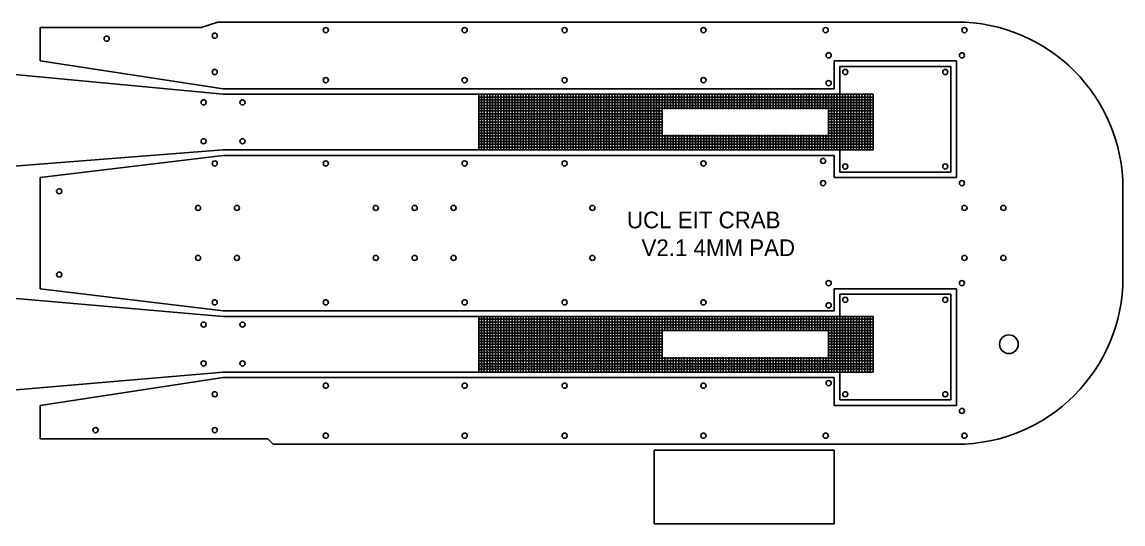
# Model space of a CAD drawing. Header units: millimetres. Extents: x 47.1 to 79.5, y 108.9 to 151.3.
# Drawn here: x 59.68 to 79.5, y 108.87 to 117.9 of the extents above; entities that cross this region are included whole.
import ezdxf

# ---------------------------------------------------------------- set-up
doc = ezdxf.new("R2010")
doc.units = ezdxf.units.MM
doc.layers.add('Adhesion Layer', color=52, linetype='Continuous')
doc.layers.add('Foil', color=5, linetype='Continuous')

msp = doc.modelspace()

# ---------------------------------------------------------------- linework, layer by layer
at = {"layer": 'Adhesion Layer'}
for p, q in [((67.9, 115.6), (67.9, 116.6)), ((67.9, 116.6), (75, 116.6)), ((67.95, 115.6), (67.95, 116.6)), ((68, 115.6), (68, 116.6)), ((68.05, 115.6), (68.05, 116.6)), ((68.1, 115.6), (68.1, 116.6)), ((68.15, 115.6), (68.15, 116.6)), ((68.2, 115.6), (68.2, 116.6)), ((68.25, 115.6), (68.25, 116.6)), ((68.3, 115.6), (68.3, 116.6)), ((68.35, 115.6), (68.35, 116.6)), ((68.4, 115.6), (68.4, 116.6)), ((68.45, 115.6), (68.45, 116.6)), ((68.5, 115.6), (68.5, 116.6)), ((68.55, 115.6), (68.55, 116.6)), ((68.6, 115.6), (68.6, 116.6)), ((68.65, 115.6), (68.65, 116.6)), ((68.7, 115.6), (68.7, 116.6)), ((68.75, 115.6), (68.75, 116.6)), ((68.8, 115.6), (68.8, 116.6)), ((68.85, 115.6), (68.85, 116.6)), ((68.9, 115.6), (68.9, 116.6)), ((68.95, 115.6), (68.95, 116.6)), ((69, 115.6), (69, 116.6)), ((69.05, 115.6), (69.05, 116.6)), ((69.1, 115.6), (69.1, 116.6)), ((69.15, 115.6), (69.15, 116.6)), ((69.2, 115.6), (69.2, 116.6)), ((69.25, 115.6), (69.25, 116.6)), ((69.3, 115.6), (69.3, 116.6)), ((69.35, 115.6), (69.35, 116.6)), ((69.4, 115.6), (69.4, 116.6)), ((69.45, 115.6), (69.45, 116.6)), ((69.5, 115.6), (69.5, 116.6)), ((69.55, 115.6), (69.55, 116.6)), ((69.6, 115.6), (69.6, 116.6)), ((69.65, 115.6), (69.65, 116.6)), ((69.7, 115.6), (69.7, 116.6)), ((69.75, 115.6), (69.75, 116.6)), ((69.8, 115.6), (69.8, 116.6)), ((69.85, 115.6), (69.85, 116.6)), ((69.9, 115.6), (69.9, 116.6)), ((69.95, 115.6), (69.95, 116.6)), ((70, 115.6), (70, 116.6)), ((70.05, 115.6), (70.05, 116.6)), ((70.1, 115.6), (70.1, 116.6)), ((70.15, 115.6), (70.15, 116.6)), ((70.2, 115.6), (70.2, 116.6)), ((70.25, 115.6), (70.25, 116.6)), ((70.3, 115.6), (70.3, 116.6)), ((70.35, 115.6), (70.35, 116.6)), ((70.4, 115.6), (70.4, 116.6)), ((70.45, 115.6), (70.45, 116.6)), ((70.5, 115.6), (70.5, 116.6)), ((70.55, 115.6), (70.55, 116.6)), ((70.6, 115.6), (70.6, 116.6)), ((70.65, 115.6), (70.65, 116.6)), ((70.7, 115.6), (70.7, 116.6)), ((70.75, 115.6), (70.75, 116.6)), ((70.8, 115.6), (70.8, 116.6)), ((70.85, 115.6), (70.85, 116.6)), ((70.9, 115.6), (70.9, 116.6)), ((70.95, 115.6), (70.95, 116.6)), ((71, 115.6), (71, 116.6)), ((71.05, 115.6), (71.05, 116.6)), ((71.1, 115.6), (71.1, 116.6)), ((71.15, 115.6), (71.15, 116.6)), ((71.2, 115.6), (71.2, 116.6)), ((71.25, 116.333), (71.25, 116.6)), ((71.3, 116.333), (71.3, 116.6)), ((71.35, 116.333), (71.35, 116.6)), ((71.4, 116.333), (71.4, 116.6)), ((71.45, 116.333), (71.45, 116.6)), ((71.5, 116.333), (71.5, 116.6)), ((71.55, 116.333), (71.55, 116.6)), ((71.6, 116.333), (71.6, 116.6)), ((71.65, 116.333), (71.65, 116.6)), ((71.7, 116.333), (71.7, 116.6)), ((71.75, 116.333), (71.75, 116.6)), ((71.8, 116.333), (71.8, 116.6)), ((71.85, 116.333), (71.85, 116.6)), ((71.9, 116.333), (71.9, 116.6)), ((71.95, 116.333), (71.95, 116.6)), ((72, 116.333), (72, 116.6)), ((72.05, 116.333), (72.05, 116.6)), ((72.1, 116.333), (72.1, 116.6)), ((72.15, 116.333), (72.15, 116.6)), ((72.2, 116.333), (72.2, 116.6)), ((72.25, 116.333), (72.25, 116.6)), ((72.3, 116.333), (72.3, 116.6)), ((72.35, 116.333), (72.35, 116.6)), ((72.4, 116.333), (72.4, 116.6)), ((72.45, 116.333), (72.45, 116.6)), ((72.5, 116.333), (72.5, 116.6)), ((72.55, 116.333), (72.55, 116.6)), ((72.6, 116.333), (72.6, 116.6)), ((72.65, 116.333), (72.65, 116.6)), ((72.7, 116.333), (72.7, 116.6)), ((72.75, 116.333), (72.75, 116.6)), ((72.8, 116.333), (72.8, 116.6)), ((72.85, 116.333), (72.85, 116.6)), ((72.9, 116.333), (72.9, 116.6)), ((72.95, 116.333), (72.95, 116.6)), ((73, 116.333), (73, 116.6)), ((73.05, 116.333), (73.05, 116.6)), ((73.1, 116.333), (73.1, 116.6)), ((73.15, 116.333), (73.15, 116.6)), ((73.2, 116.333), (73.2, 116.6)), ((73.25, 116.333), (73.25, 116.6)), ((73.3, 116.333), (73.3, 116.6)), ((73.35, 116.333), (73.35, 116.6)), ((73.4, 116.333), (73.4, 116.6)), ((73.45, 116.333), (73.45, 116.6)), ((73.5, 116.333), (73.5, 116.6)), ((73.55, 116.333), (73.55, 116.6)), ((73.6, 116.333), (73.6, 116.6)), ((73.65, 116.333), (73.65, 116.6)), ((73.7, 116.333), (73.7, 116.6)), ((73.75, 116.333), (73.75, 116.6)), ((73.8, 116.333), (73.8, 116.6)), ((73.85, 116.333), (73.85, 116.6)), ((73.9, 116.333), (73.9, 116.6)), ((73.95, 116.333), (73.95, 116.6)), ((74, 116.333), (74, 116.6)), ((74.05, 116.333), (74.05, 116.6)), ((74.1, 116.333), (74.1, 116.6)), ((74.15, 116.333), (74.15, 116.6)), ((74.2, 115.6), (74.2, 116.6)), ((74.25, 115.6), (74.25, 116.6)), ((74.3, 115.6), (74.3, 116.6)), ((74.35, 115.6), (74.35, 116.6)), ((74.4, 115.6), (74.4, 116.6)), ((74.45, 115.6), (74.45, 116.6)), ((74.5, 115.6), (74.5, 116.6)), ((74.55, 115.6), (74.55, 116.6)), ((74.6, 115.6), (74.6, 116.6)), ((74.65, 115.6), (74.65, 116.6)), ((74.7, 115.6), (74.7, 116.6)), ((74.75, 115.6), (74.75, 116.6)), ((74.8, 115.6), (74.8, 116.6)), ((74.85, 115.6), (74.85, 116.6)), ((74.9, 115.6), (74.9, 116.6)), ((74.95, 115.6), (74.95, 116.6)), ((75, 115.6), (75, 116.6)), ((67.9, 116.55), (75, 116.55)), ((67.9, 116.5), (75, 116.5)), ((67.9, 116.45), (75, 116.45)), ((67.9, 116.4), (75, 116.4)), ((67.9, 116.35), (75, 116.35)), ((67.9, 116.3), (71.2, 116.3)), ((67.9, 116.25), (71.2, 116.25)), ((67.9, 116.2), (71.2, 116.2)), ((74.2, 116.3), (75, 116.3)), ((74.2, 116.25), (75, 116.25)), ((74.2, 116.2), (75, 116.2)), ((67.9, 116.15), (71.2, 116.15)), ((67.9, 116.1), (71.2, 116.1)), ((67.9, 116.05), (71.2, 116.05)), ((67.9, 116), (71.2, 116)), ((74.2, 116.15), (75, 116.15)), ((74.2, 116.1), (75, 116.1)), ((74.2, 116.05), (75, 116.05)), ((74.2, 116), (75, 116)), ((67.9, 115.95), (71.2, 115.95)), ((67.9, 115.9), (71.2, 115.9)), ((67.9, 115.85), (75, 115.85)), ((67.9, 115.8), (75, 115.8)), ((71.25, 115.6), (71.25, 115.867)), ((71.3, 115.6), (71.3, 115.867)), ((71.35, 115.6), (71.35, 115.867)), ((71.4, 115.6), (71.4, 115.867)), ((71.45, 115.6), (71.45, 115.867)), ((71.5, 115.6), (71.5, 115.867)), ((71.55, 115.6), (71.55, 115.867)), ((71.6, 115.6), (71.6, 115.867)), ((71.65, 115.6), (71.65, 115.867)), ((71.7, 115.6), (71.7, 115.867)), ((71.75, 115.6), (71.75, 115.867)), ((71.8, 115.6), (71.8, 115.867)), ((71.85, 115.6), (71.85, 115.867)), ((71.9, 115.6), (71.9, 115.867)), ((71.95, 115.6), (71.95, 115.867)), ((72, 115.6), (72, 115.867)), ((72.05, 115.6), (72.05, 115.867)), ((72.1, 115.6), (72.1, 115.867)), ((72.15, 115.6), (72.15, 115.867)), ((72.2, 115.6), (72.2, 115.867)), ((72.25, 115.6), (72.25, 115.867)), ((72.3, 115.6), (72.3, 115.867)), ((72.35, 115.6), (72.35, 115.867)), ((72.4, 115.6), (72.4, 115.867)), ((72.45, 115.6), (72.45, 115.867)), ((72.5, 115.6), (72.5, 115.867)), ((72.55, 115.6), (72.55, 115.867)), ((72.6, 115.6), (72.6, 115.867)), ((72.65, 115.6), (72.65, 115.867)), ((72.7, 115.6), (72.7, 115.867)), ((72.75, 115.6), (72.75, 115.867)), ((72.8, 115.6), (72.8, 115.867)), ((72.85, 115.6), (72.85, 115.867)), ((72.9, 115.6), (72.9, 115.867)), ((72.95, 115.6), (72.95, 115.867)), ((73, 115.6), (73, 115.867)), ((73.05, 115.6), (73.05, 115.867)), ((73.1, 115.6), (73.1, 115.867)), ((73.15, 115.6), (73.15, 115.867)), ((73.2, 115.6), (73.2, 115.867)), ((73.25, 115.6), (73.25, 115.867)), ((73.3, 115.6), (73.3, 115.867)), ((73.35, 115.6), (73.35, 115.867)), ((73.4, 115.6), (73.4, 115.867)), ((73.45, 115.6), (73.45, 115.867)), ((73.5, 115.6), (73.5, 115.867)), ((73.55, 115.6), (73.55, 115.867)), ((73.6, 115.6), (73.6, 115.867)), ((73.65, 115.6), (73.65, 115.867)), ((73.7, 115.6), (73.7, 115.867)), ((73.75, 115.6), (73.75, 115.867)), ((73.8, 115.6), (73.8, 115.867)), ((73.85, 115.6), (73.85, 115.867)), ((73.9, 115.6), (73.9, 115.867)), ((73.95, 115.6), (73.95, 115.867)), ((74, 115.6), (74, 115.867)), ((74.05, 115.6), (74.05, 115.867)), ((74.1, 115.6), (74.1, 115.867)), ((74.15, 115.6), (74.15, 115.867)), ((74.2, 115.95), (75, 115.95)), ((74.2, 115.9), (75, 115.9)), ((67.9, 115.75), (75, 115.75)), ((67.9, 115.7), (75, 115.7)), ((67.9, 115.65), (75, 115.65)), ((67.9, 115.6), (75, 115.6)), ((67.9, 111.6), (67.9, 112.6)), ((67.9, 112.6), (75, 112.6)), ((67.9, 112.55), (75, 112.55)), ((67.9, 112.5), (75, 112.5)), ((67.9, 112.45), (75, 112.45)), ((67.95, 111.6), (67.95, 112.6)), ((68, 111.6), (68, 112.6)), ((68.05, 111.6), (68.05, 112.6)), ((68.1, 111.6), (68.1, 112.6)), ((68.15, 111.6), (68.15, 112.6)), ((68.2, 111.6), (68.2, 112.6)), ((68.25, 111.6), (68.25, 112.6)), ((68.3, 111.6), (68.3, 112.6)), ((68.35, 111.6), (68.35, 112.6)), ((68.4, 111.6), (68.4, 112.6)), ((68.45, 111.6), (68.45, 112.6)), ((68.5, 111.6), (68.5, 112.6)), ((68.55, 111.6), (68.55, 112.6)), ((68.6, 111.6), (68.6, 112.6)), ((68.65, 111.6), (68.65, 112.6)), ((68.7, 111.6), (68.7, 112.6)), ((68.75, 111.6), (68.75, 112.6)), ((68.8, 111.6), (68.8, 112.6)), ((68.85, 111.6), (68.85, 112.6)), ((68.9, 111.6), (68.9, 112.6)), ((68.95, 111.6), (68.95, 112.6)), ((69, 111.6), (69, 112.6)), ((69.05, 111.6), (69.05, 112.6)), ((69.1, 111.6), (69.1, 112.6)), ((69.15, 111.6), (69.15, 112.6)), ((69.2, 111.6), (69.2, 112.6)), ((69.25, 111.6), (69.25, 112.6)), ((69.3, 111.6), (69.3, 112.6)), ((69.35, 111.6), (69.35, 112.6)), ((69.4, 111.6), (69.4, 112.6)), ((69.45, 111.6), (69.45, 112.6)), ((69.5, 111.6), (69.5, 112.6)), ((69.55, 111.6), (69.55, 112.6)), ((69.6, 111.6), (69.6, 112.6)), ((69.65, 111.6), (69.65, 112.6)), ((69.7, 111.6), (69.7, 112.6)), ((69.75, 111.6), (69.75, 112.6)), ((69.8, 111.6), (69.8, 112.6)), ((69.85, 111.6), (69.85, 112.6)), ((69.9, 111.6), (69.9, 112.6)), ((69.95, 111.6), (69.95, 112.6)), ((70, 111.6), (70, 112.6)), ((70.05, 111.6), (70.05, 112.6)), ((70.1, 111.6), (70.1, 112.6)), ((70.15, 111.6), (70.15, 112.6)), ((70.2, 111.6), (70.2, 112.6)), ((70.25, 111.6), (70.25, 112.6)), ((70.3, 111.6), (70.3, 112.6)), ((70.35, 111.6), (70.35, 112.6)), ((70.4, 111.6), (70.4, 112.6)), ((70.45, 111.6), (70.45, 112.6)), ((70.5, 111.6), (70.5, 112.6)), ((70.55, 111.6), (70.55, 112.6)), ((70.6, 111.6), (70.6, 112.6)), ((70.65, 111.6), (70.65, 112.6)), ((70.7, 111.6), (70.7, 112.6)), ((70.75, 111.6), (70.75, 112.6)), ((70.8, 111.6), (70.8, 112.6)), ((70.85, 111.6), (70.85, 112.6)), ((70.9, 111.6), (70.9, 112.6)), ((70.95, 111.6), (70.95, 112.6)), ((71, 111.6), (71, 112.6)), ((71.05, 111.6), (71.05, 112.6)), ((71.1, 111.6), (71.1, 112.6)), ((71.15, 111.6), (71.15, 112.6)), ((71.2, 111.6), (71.2, 112.6)), ((71.25, 112.333), (71.25, 112.6)), ((71.3, 112.333), (71.3, 112.6)), ((71.35, 112.333), (71.35, 112.6)), ((71.4, 112.333), (71.4, 112.6)), ((71.45, 112.333), (71.45, 112.6)), ((71.5, 112.333), (71.5, 112.6)), ((71.55, 112.333), (71.55, 112.6)), ((71.6, 112.333), (71.6, 112.6)), ((71.65, 112.333), (71.65, 112.6)), ((71.7, 112.333), (71.7, 112.6)), ((71.75, 112.333), (71.75, 112.6)), ((71.8, 112.333), (71.8, 112.6)), ((71.85, 112.333), (71.85, 112.6)), ((71.9, 112.333), (71.9, 112.6)), ((71.95, 112.333), (71.95, 112.6)), ((72, 112.333), (72, 112.6)), ((72.05, 112.333), (72.05, 112.6)), ((72.1, 112.333), (72.1, 112.6)), ((72.15, 112.333), (72.15, 112.6)), ((72.2, 112.333), (72.2, 112.6)), ((72.25, 112.333), (72.25, 112.6)), ((72.3, 112.333), (72.3, 112.6)), ((72.35, 112.333), (72.35, 112.6)), ((72.4, 112.333), (72.4, 112.6)), ((72.45, 112.333), (72.45, 112.6)), ((72.5, 112.333), (72.5, 112.6)), ((72.55, 112.333), (72.55, 112.6)), ((72.6, 112.333), (72.6, 112.6)), ((72.65, 112.333), (72.65, 112.6)), ((72.7, 112.333), (72.7, 112.6)), ((72.75, 112.333), (72.75, 112.6)), ((72.8, 112.333), (72.8, 112.6)), ((72.85, 112.333), (72.85, 112.6)), ((72.9, 112.333), (72.9, 112.6)), ((72.95, 112.333), (72.95, 112.6)), ((73, 112.333), (73, 112.6)), ((73.05, 112.333), (73.05, 112.6)), ((73.1, 112.333), (73.1, 112.6)), ((73.15, 112.333), (73.15, 112.6)), ((73.2, 112.333), (73.2, 112.6)), ((73.25, 112.333), (73.25, 112.6)), ((73.3, 112.333), (73.3, 112.6)), ((73.35, 112.333), (73.35, 112.6)), ((73.4, 112.333), (73.4, 112.6)), ((73.45, 112.333), (73.45, 112.6)), ((73.5, 112.333), (73.5, 112.6)), ((73.55, 112.333), (73.55, 112.6)), ((73.6, 112.333), (73.6, 112.6)), ((73.65, 112.333), (73.65, 112.6)), ((73.7, 112.333), (73.7, 112.6)), ((73.75, 112.333), (73.75, 112.6)), ((73.8, 112.333), (73.8, 112.6)), ((73.85, 112.333), (73.85, 112.6)), ((73.9, 112.333), (73.9, 112.6)), ((73.95, 112.333), (73.95, 112.6)), ((74, 112.333), (74, 112.6)), ((74.05, 112.333), (74.05, 112.6)), ((74.1, 112.333), (74.1, 112.6)), ((74.15, 112.333), (74.15, 112.6)), ((74.2, 111.6), (74.2, 112.6)), ((74.25, 111.6), (74.25, 112.6)), ((74.3, 111.6), (74.3, 112.6)), ((74.35, 111.6), (74.35, 112.6)), ((74.4, 111.6), (74.4, 112.6)), ((74.45, 111.6), (74.45, 112.6)), ((74.5, 111.6), (74.5, 112.6)), ((74.55, 111.6), (74.55, 112.6)), ((74.6, 111.6), (74.6, 112.6)), ((74.65, 111.6), (74.65, 112.6)), ((74.7, 111.6), (74.7, 112.6)), ((74.75, 111.6), (74.75, 112.6)), ((74.8, 111.6), (74.8, 112.6)), ((74.85, 111.6), (74.85, 112.6)), ((74.9, 111.6), (74.9, 112.6)), ((74.95, 111.6), (74.95, 112.6)), ((75, 111.6), (75, 112.6)), ((67.9, 112.4), (75, 112.4)), ((67.9, 112.35), (75, 112.35)), ((67.9, 112.3), (71.2, 112.3)), ((67.9, 112.25), (71.2, 112.25)), ((74.2, 112.3), (75, 112.3)), ((74.2, 112.25), (75, 112.25)), ((67.9, 112.2), (71.2, 112.2)), ((67.9, 112.15), (71.2, 112.15)), ((67.9, 112.1), (71.2, 112.1)), ((67.9, 112.05), (71.2, 112.05)), ((74.2, 112.2), (75, 112.2)), ((74.2, 112.15), (75, 112.15)), ((74.2, 112.1), (75, 112.1)), ((74.2, 112.05), (75, 112.05)), ((67.9, 112), (71.2, 112)), ((67.9, 111.95), (71.2, 111.95)), ((67.9, 111.9), (71.2, 111.9)), ((67.9, 111.85), (75, 111.85)), ((71.25, 111.6), (71.25, 111.867)), ((71.3, 111.6), (71.3, 111.867)), ((71.35, 111.6), (71.35, 111.867)), ((71.4, 111.6), (71.4, 111.867)), ((71.45, 111.6), (71.45, 111.867)), ((71.5, 111.6), (71.5, 111.867)), ((71.55, 111.6), (71.55, 111.867)), ((71.6, 111.6), (71.6, 111.867)), ((71.65, 111.6), (71.65, 111.867)), ((71.7, 111.6), (71.7, 111.867)), ((71.75, 111.6), (71.75, 111.867)), ((71.8, 111.6), (71.8, 111.867)), ((71.85, 111.6), (71.85, 111.867)), ((71.9, 111.6), (71.9, 111.867)), ((71.95, 111.6), (71.95, 111.867)), ((72, 111.6), (72, 111.867)), ((72.05, 111.6), (72.05, 111.867)), ((72.1, 111.6), (72.1, 111.867)), ((72.15, 111.6), (72.15, 111.867)), ((72.2, 111.6), (72.2, 111.867)), ((72.25, 111.6), (72.25, 111.867)), ((72.3, 111.6), (72.3, 111.867)), ((72.35, 111.6), (72.35, 111.867)), ((72.4, 111.6), (72.4, 111.867)), ((72.45, 111.6), (72.45, 111.867)), ((72.5, 111.6), (72.5, 111.867)), ((72.55, 111.6), (72.55, 111.867)), ((72.6, 111.6), (72.6, 111.867)), ((72.65, 111.6), (72.65, 111.867)), ((72.7, 111.6), (72.7, 111.867)), ((72.75, 111.6), (72.75, 111.867)), ((72.8, 111.6), (72.8, 111.867)), ((72.85, 111.6), (72.85, 111.867)), ((72.9, 111.6), (72.9, 111.867)), ((72.95, 111.6), (72.95, 111.867)), ((73, 111.6), (73, 111.867)), ((73.05, 111.6), (73.05, 111.867)), ((73.1, 111.6), (73.1, 111.867)), ((73.15, 111.6), (73.15, 111.867)), ((73.2, 111.6), (73.2, 111.867)), ((73.25, 111.6), (73.25, 111.867)), ((73.3, 111.6), (73.3, 111.867)), ((73.35, 111.6), (73.35, 111.867)), ((73.4, 111.6), (73.4, 111.867)), ((73.45, 111.6), (73.45, 111.867)), ((73.5, 111.6), (73.5, 111.867)), ((73.55, 111.6), (73.55, 111.867)), ((73.6, 111.6), (73.6, 111.867)), ((73.65, 111.6), (73.65, 111.867)), ((73.7, 111.6), (73.7, 111.867)), ((73.75, 111.6), (73.75, 111.867)), ((73.8, 111.6), (73.8, 111.867)), ((73.85, 111.6), (73.85, 111.867)), ((73.9, 111.6), (73.9, 111.867)), ((73.95, 111.6), (73.95, 111.867)), ((74, 111.6), (74, 111.867)), ((74.05, 111.6), (74.05, 111.867)), ((74.1, 111.6), (74.1, 111.867)), ((74.15, 111.6), (74.15, 111.867)), ((74.2, 112), (75, 112)), ((74.2, 111.95), (75, 111.95)), ((74.2, 111.9), (75, 111.9)), ((67.9, 111.8), (75, 111.8)), ((67.9, 111.75), (75, 111.75)), ((67.9, 111.7), (75, 111.7)), ((67.9, 111.65), (75, 111.65)), ((67.9, 111.6), (75, 111.6))]:
    msp.add_line(p, q, dxfattribs=at)
at = {"layer": 'Foil'}
for p, q in [((62.9, 117.8), (60, 117.8)), ((60, 117.8), (60, 117.2)), ((63.2, 117.9), (62.9, 117.8)), ((70.7, 117.9), (63.2, 117.9)), ((74.4, 117.9), (70.7, 117.9)), ((76.4, 117.9), (74.4, 117.9)), ((76.5, 117.9), (76.4, 117.9)), ((63.3, 116.6), (51.7, 117.7)), ((60, 117.2), (63.3, 116.7)), ((74.3, 116.7), (74.3, 117.2)), ((74.3, 117.2), (74.4, 117.2)), ((74.4, 117.2), (76.5, 117.2)), ((76.5, 117.2), (76.5, 116.1)), ((76.4, 117.1), (74.4, 117.1)), ((74.4, 117.1), (74.4, 116.6)), ((76.4, 115.2), (76.4, 117.1)), ((63.3, 116.7), (63.4, 116.7)), ((67.9, 116.6), (63.3, 116.6)), ((63.4, 116.7), (68.1, 116.7)), ((70.7, 116.6), (67.9, 116.6)), ((68.1, 116.7), (70.7, 116.7)), ((70.7, 116.7), (74.3, 116.7)), ((70.7, 116.6), (74.4, 116.6)), ((76.5, 116.1), (76.5, 115.1)), ((51.7, 114.7), (63.3, 115.6)), ((63.3, 115.6), (64.2, 115.6)), ((64.2, 115.6), (67.9, 115.6)), ((67.9, 115.6), (70.7, 115.6)), ((70.7, 115.6), (71, 115.6)), ((71, 115.6), (74.4, 115.6)), ((74.4, 115.6), (74.4, 115.2)), ((63.3, 115.5), (60, 115.1)), ((64.3, 115.5), (63.3, 115.5)), ((68, 115.5), (64.3, 115.5)), ((70.7, 115.5), (68, 115.5)), ((74.2, 115.5), (70.7, 115.5)), ((74.3, 115.5), (74.2, 115.5)), ((74.3, 115.1), (74.3, 115.5)), ((74.4, 115.2), (76.4, 115.2)), ((60, 115.1), (60, 113.1)), ((74.4, 115.1), (74.3, 115.1)), ((76.5, 115.1), (74.4, 115.1)), ((79.5, 113.3), (79.5, 114.9)), ((63.3, 112.6), (51.7, 113.6)), ((60, 113.1), (63.3, 112.7)), ((74.3, 112.7), (74.3, 113.1)), ((74.3, 113.1), (74.4, 113.1)), ((74.4, 113.1), (76.5, 113.1)), ((76.4, 113), (74.4, 113)), ((74.4, 113), (74.4, 112.6)), ((76.4, 111.1), (76.4, 113)), ((76.5, 113.1), (76.5, 112.1)), ((63.3, 112.7), (64.4, 112.7)), ((64.4, 112.7), (68, 112.7)), ((68, 112.7), (70.7, 112.7)), ((70.7, 112.7), (74.3, 112.7)), ((64.3, 112.6), (63.3, 112.6)), ((67.9, 112.6), (64.3, 112.6)), ((70.7, 112.6), (67.9, 112.6)), ((71, 112.6), (70.7, 112.6)), ((71, 112.6), (74.4, 112.6)), ((76.5, 112.1), (76.5, 111)), ((51.7, 110.6), (63.3, 111.6)), ((63.3, 111.5), (60, 111)), ((63.3, 111.6), (64.2, 111.6)), ((64.4, 111.5), (63.3, 111.5)), ((64.2, 111.6), (67.9, 111.6)), ((68.1, 111.5), (64.4, 111.5)), ((67.9, 111.6), (70.7, 111.6)), ((70.7, 111.5), (68.1, 111.5)), ((70.7, 111.6), (71, 111.6)), ((74.2, 111.5), (70.7, 111.5)), ((71, 111.6), (74.4, 111.6)), ((74.3, 111.5), (74.2, 111.5)), ((74.3, 111), (74.3, 111.5)), ((74.4, 111.6), (74.4, 111.1)), ((74.4, 111.1), (76.4, 111.1)), ((60, 111), (60, 110.4)), ((74.4, 111), (74.3, 111)), ((76.5, 111), (74.4, 111)), ((60, 110.4), (64.1, 110.4)), ((64.1, 110.4), (64.2, 110.3)), ((64.2, 110.3), (70.7, 110.3)), ((70.7, 110.3), (74.2, 110.3)), ((74.2, 110.3), (76.4, 110.3)), ((76.4, 110.3), (76.5, 110.3)), ((74.2, 110.191), (71.057, 110.191)), ((71.057, 110.191), (71.057, 108.865)), ((74.3, 110.191), (74.2, 110.191)), ((74.3, 108.865), (74.3, 110.191)), ((71.057, 108.865), (74.2, 108.865)), ((74.2, 108.865), (74.3, 108.865))]:
    msp.add_line(p, q, dxfattribs=at)
for centre, radius in [((65.146, 117.754), 0.0463), ((67.646, 117.754), 0.0463), ((69.446, 117.754), 0.0463), ((71.946, 117.754), 0.0463), ((74.146, 117.754), 0.0463), ((76.646, 117.754), 0.0463), ((61.2, 117.6), 0.0463), ((63.146, 117.654), 0.0463), ((74.2, 117.3), 0.0463), ((76.6, 117.3), 0.0463), ((63.146, 117), 0.0463), ((74.5, 117), 0.0463), ((76.3, 117), 0.0463), ((65.146, 116.854), 0.0463), ((67.646, 116.854), 0.0463), ((69.446, 116.854), 0.0463), ((71.946, 116.854), 0.0463), ((74.2, 116.8), 0.0463), ((62.946, 116.454), 0.0463), ((63.646, 116.454), 0.0463), ((62.946, 115.754), 0.0463), ((63.646, 115.754), 0.0463), ((63.146, 115.354), 0.0463), ((65.146, 115.354), 0.0463), ((67.646, 115.354), 0.0463), ((69.446, 115.354), 0.0463), ((71.946, 115.354), 0.0463), ((74.1, 115.4), 0.0463), ((74.5, 115.3), 0.0463), ((76.3, 115.3), 0.0463), ((74.1, 115), 0.0463), ((76.6, 115), 0.0463), ((60.346, 114.854), 0.0463), ((62.846, 114.554), 0.0463), ((63.546, 114.554), 0.0463), ((66.046, 114.554), 0.0463), ((66.746, 114.554), 0.0463), ((67.446, 114.554), 0.0463), ((69.946, 114.554), 0.0463), ((76.646, 114.554), 0.0463), ((77.346, 114.554), 0.0463), ((62.846, 113.654), 0.0463), ((63.546, 113.654), 0.0463), ((66.046, 113.654), 0.0463), ((66.746, 113.654), 0.0463), ((67.446, 113.654), 0.0463), ((69.946, 113.654), 0.0463), ((76.646, 113.654), 0.0463), ((77.346, 113.654), 0.0463), ((60.346, 113.354), 0.0463), ((74.2, 113.2), 0.0463), ((76.6, 113.2), 0.0463), ((63.146, 112.854), 0.0463), ((65.146, 112.854), 0.0463), ((67.646, 112.854), 0.0463), ((69.446, 112.854), 0.0463), ((71.946, 112.854), 0.0463), ((74.2, 112.8), 0.0463), ((74.5, 112.9), 0.0463), ((76.3, 112.9), 0.0463), ((62.946, 112.454), 0.0463), ((63.646, 112.454), 0.0463), ((77.446, 112.1), 0.168), ((62.946, 111.754), 0.0463), ((63.646, 111.754), 0.0463), ((74.2, 111.4), 0.0463), ((63.146, 111.2), 0.0463), ((65.146, 111.354), 0.0463), ((67.646, 111.354), 0.0463), ((69.446, 111.354), 0.0463), ((71.946, 111.354), 0.0463), ((74.5, 111.2), 0.0463), ((76.3, 111.2), 0.0463), ((76.6, 110.9), 0.0463), ((61, 110.554), 0.0463), ((63.146, 110.554), 0.0463), ((65.146, 110.454), 0.0463), ((67.646, 110.454), 0.0463), ((69.446, 110.454), 0.0463), ((71.946, 110.454), 0.0463), ((74.146, 110.454), 0.0463), ((76.646, 110.454), 0.0463)]:
    msp.add_circle(centre, radius, dxfattribs=at)
for centre, start, end in [((76.5, 114.9), 0, 90), ((76.5, 113.3), 270, 360)]:
    msp.add_arc(centre, 3, start, end, dxfattribs=at)

# ---------------------------------------------------------------- texts
for s, p in [('UCL EIT CRAB', (70.569, 114.187)), ('V2.1 4MM PAD', (70.831, 113.687))]:
    msp.add_text(s, height=0.3, dxfattribs=at).set_placement(p)

doc.saveas('drawing.dxf')
